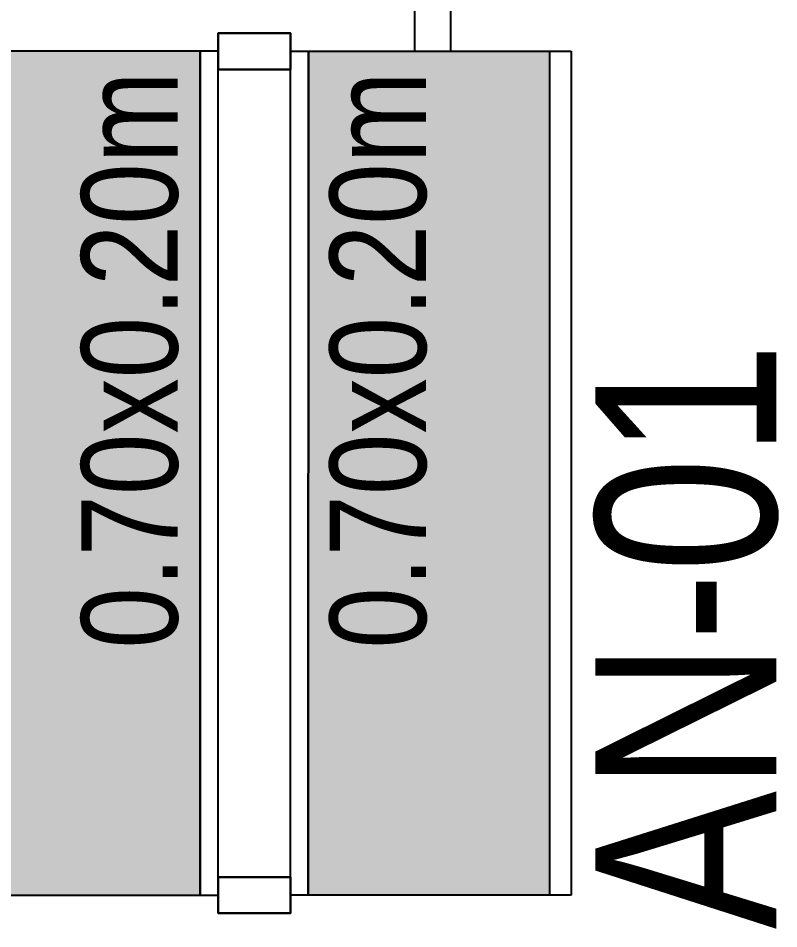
# Model space of a CAD drawing. Header units: millimetres. Extents: x 2698011 to 2856548, y 1019778 to 1210064.
# Drawn here: x 2789046 to 2789677, y 1124074 to 1124829 of the extents above; entities that cross this region are included whole.
import ezdxf
from ezdxf.enums import TextEntityAlignment as Align

# ---------------------------------------------------------------- set-up
doc = ezdxf.new("R2010")
doc.units = ezdxf.units.MM
doc.layers.add('_ textos', color=9, linetype='Continuous', lineweight=5)
for name, color, linetype in [('Bloques borde', 9, 'Continuous'), ('Y - PERFILES', 9, 'Continuous'), ('Y_ Perfiles planta', 9, 'Continuous')]:
    doc.layers.add(name, color=color, linetype=linetype)
doc.styles.add('ARIAL NARROW', font='ARIALN.TTF')

# ---------------------------------------------------------------- blocks, each defined once
blk = doc.blocks.new('500x200')
at = {"layer": 'Y - PERFILES'}
blk.add_hatch(color=0, dxfattribs=at).paths.add_polyline_path([(53.86744, -9.14792), (53.86744, -8.94792), (53.36744, -8.94792), (53.36744, -9.14792)])
at = {"layer": 'Bloques borde'}
for p, q in [((53.36744, -9.14792), (53.36744, -8.92975)), ((53.36744, -8.92975), (53.86744, -8.92975)), ((53.86744, -8.92975), (53.86744, -9.14792)), ((53.36744, -8.94792), (53.86744, -8.94792)), ((53.86744, -9.14792), (53.36744, -9.14792))]:
    blk.add_line(p, q, dxfattribs=at)
for points in [[(53.86744, -9.14792), (53.86744, -9.16275), (53.36744, -9.16275), (53.36744, -9.14792)], [(53.38244, -9.22275), (53.38244, -9.16275), (53.35244, -9.16275), (53.35244, -9.22275)], [(53.88244, -9.22275), (53.88244, -9.16275), (53.85244, -9.16275), (53.85244, -9.22275)]]:
    blk.add_lwpolyline(points, close=True, dxfattribs=at)
at = {"layer": '_ textos', "color": 0, "style": 'ARIAL NARROW'}
blk.add_attdef('0.50X0.20M', text='', height=0.08, dxfattribs=at).set_placement((53.86604, -9.08947), align=Align.MIDDLE_RIGHT)
at = {"layer": 'Y - PERFILES', "color": 0, "style": 'ARIAL NARROW'}
blk.add_attdef('S-01', (53.38039, -8.89626), '', height=0.15, dxfattribs=at)
blk = doc.blocks.new('MM700x200-60 m')
blk.add_hatch(color=256).paths.add_polyline_path([(715, 274.83), (15, 274.83), (15, 74.83), (715, 74.83)])
at = {"layer": 'Bloques borde'}
for p, q in [((15, 293), (15, 74.83)), ((715, 293), (15, 293)), ((715, 74.83), (715, 293)), ((715, 274.83), (15, 274.83)), ((15, 74.83), (715, 74.83))]:
    blk.add_line(p, q, dxfattribs=at)
for points in [[(15, 74.83), (15, 60), (715, 60), (715, 74.83)], [(0, 0), (0, 60), (30, 60), (30, 0)], [(700, 0), (700, 60), (730, 60), (730, 0)]]:
    blk.add_lwpolyline(points, close=True, dxfattribs=at)
at = {"layer": '_ textos', "style": 'ARIAL NARROW'}
blk.add_attdef('S-01', text='', height=150, dxfattribs=at).set_placement((230.31, 387.41), align=Align.MIDDLE_CENTER)
blk.add_attdef('0.70X0.20M', text='', height=80, dxfattribs=at).set_placement((698.47, 133.59), align=Align.MIDDLE_RIGHT)

msp = doc.modelspace()

# ---------------------------------------------------------------- block references
at = {"layer": 'Y_ Perfiles planta'}
ref = msp.add_blockref('500x200', (2735523.078, 1134026.496, 1334.864), dxfattribs=dict(at, xscale=1000, yscale=1000, zscale=1000, rotation=359.9977225467084))
ref.add_attrib('S-01', 'AN-02', (2788903.119, 1125128.114, 1334.864), dxfattribs={"layer": 'Y - PERFILES', "height": 150, "rotation": 359.997723, "style": 'ARIAL NARROW'})
ref.add_attrib('0.50X0.20M', '0.50x0.20m', dxfattribs={"layer": 'Y - PERFILES', "color": 7, "height": 80, "rotation": 359.997723, "style": 'ARIAL NARROW'}).set_placement((2789388.761, 1124934.887, 1334.864), align=Align.MIDDLE_RIGHT)
at = {"layer": 'Y_ Perfiles planta', "rotation": 89.99772254670827}
msp.add_blockref('MM700x200-60 m', (2789272.12, 1124086.616, 1334.864), dxfattribs=at).add_auto_attribs({'S-01': 'AN-01', '0.70X0.20M': '0.70x0.20m'})
at = {"layer": 'Y_ Perfiles planta'}
ref = msp.add_blockref('MM700x200-60 m', (2789212.12, 1124086.618, 1334.864), dxfattribs=dict(at, xscale=-1, rotation=269.9977225467082))
ref.add_attrib('S-01', 'AN-01', dxfattribs={"layer": '_ textos', "height": 150, "rotation": 89.997723, "style": 'ARIAL NARROW'}).set_placement((2789600.155, 1124316.916, 1334.864), align=Align.MIDDLE_CENTER)
ref.add_attrib('0.70X0.20M', '0.70x0.20m', dxfattribs={"layer": '_ textos', "height": 80, "rotation": 89.997723, "style": 'ARIAL NARROW'}).set_placement((2789344.705, 1124785.082, 1334.864), align=Align.MIDDLE_RIGHT)

doc.saveas('drawing.dxf')
